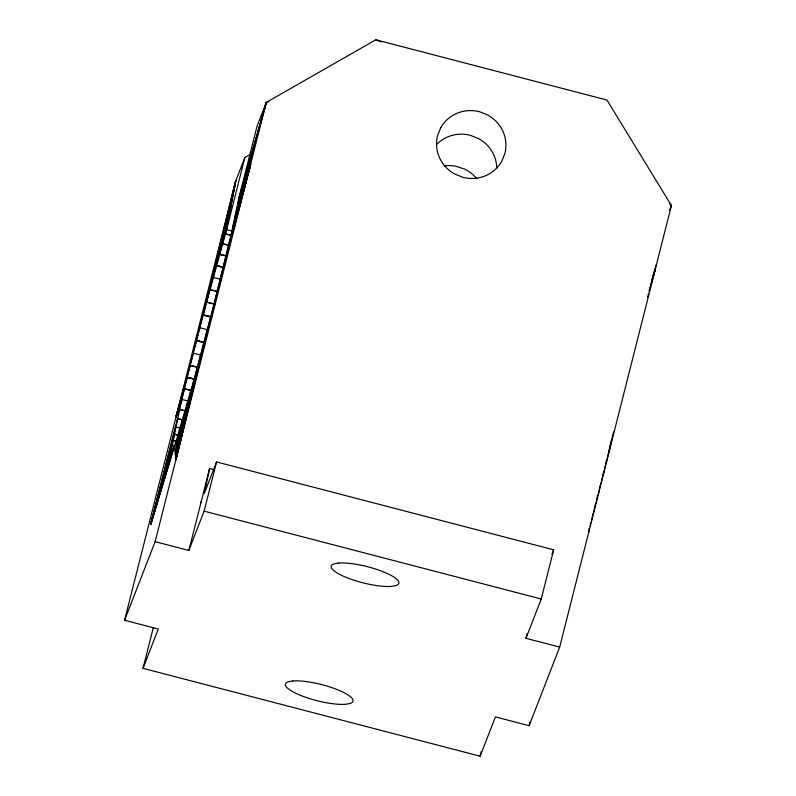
<?xml version="1.0" encoding="UTF-8"?>
<svg xmlns="http://www.w3.org/2000/svg" width="796" height="796" viewBox="0 0 796 796"><rect width="100%" height="100%" fill="white"/><g stroke="black" fill="none" stroke-linecap="round" stroke-linejoin="round"><path stroke-width="1.19" d="M268.66 101.808L266.282 102.425L236.332 211.239L250.581 164.474L217.059 292.202L175.886 459.66L175.976 441.422L193.965 379.782L213.845 304.808L230.82 235.875L238.84 198.234L257.118 125.997L266.282 102.425L375.841 39.8L606.94 100.037L671.416 205.517L559.678 647.098L529.131 725.693L495.41 716.898L480.137 756.2L143.021 668.332L153.339 627.537M588.781 532.106L588.96 528.594M175.976 441.422L174.364 446.218L175.886 459.66L177.866 435.492M590.214 526.415L590.622 522.783M244.889 157.449L235.725 181.02L196.582 340.539L176.185 416.338L177.498 418.626L150.733 524.355L170.991 453.173C184.463 377.652 206.423 303.694 226.611 229.696L244.889 157.449L250.252 154.384M210.552 317.594L175.886 459.66L180.025 428.477M591.906 519.728L592.821 513.599M207.209 330.43L175.886 459.66L182.433 420.427M593.856 512.027L595.119 504.714M649.198 291.336L655.964 265.108M143.021 668.332L158.295 629.039L124.584 620.253L235.725 181.02L226.611 229.696L232.601 231.258M203.846 343.175L175.886 459.66L185.05 411.452M596.055 503.351L597.647 494.963M231.387 235.447L225.387 233.885L235.725 181.02L203.219 314.927L211.557 317.385M598.463 493.838L600.164 485.371M200.493 355.742L175.886 459.66L187.866 401.622M228.571 245.297L222.572 243.735L235.725 181.02L206.582 302.172L214.99 304.361M214.393 469.7L209.597 468.446L204.353 493.381L216.572 461.949L553.688 549.817L541.24 599.01L525.967 638.302L559.678 647.098M601.03 483.689L603.308 472.804M603.686 473.182L606.552 459.939M197.189 367.971L175.886 459.66L190.841 391.025M226.79 256.203L219.587 254.322L235.725 181.02L209.935 289.615L217.139 291.485M606.333 462.705L611.119 441.064M608.88 452.665L613.497 432.069M175.886 459.66L193.965 379.782M235.725 181.02L213.238 277.366L220.442 279.247M124.584 620.253L155.14 541.658L266.282 102.425L238.84 198.234M155.14 541.658L188.851 550.444L209.597 468.446M188.851 550.444L204.124 511.141L216.572 461.949M480.137 756.2L481.351 751.404M525.967 638.302L527.181 633.507M529.131 725.693L530.037 722.091M178.901 435.362L174.095 434.109L150.733 524.355L174.364 446.218L150.733 524.355L175.647 426.885L180.433 428.218M176.433 441.213L172.831 440.278L150.733 524.355L173.05 449.81M220.154 279.903L250.581 164.474L234.78 218.462M223.109 267.993L250.581 164.474L232.939 226.701M225.885 256.611L250.581 164.474L230.82 235.875M228.462 245.884L250.581 164.474M197.537 367.105L190.274 365.444L176.185 416.338L179.607 409.472L185.647 410.885M647.546 297.286L648.531 293.714M237.596 205.079L266.282 102.425L238.541 200.035M170.961 451.79L150.733 524.355L172.036 452.188M649.128 291.047L650.123 287.525M650.79 285.177L655.118 269.914L653.178 275.655M651.685 281.655L655.118 269.914L651.407 281.515M191.746 390.617L184.543 388.737L176.185 416.338L181.966 399.473L187.965 401.035M651.556 281.605L655.118 269.914M200.403 503.56L201.298 501.241M669.665 210.005L671.416 205.517L669.526 203.935M551.946 554.305L553.688 549.817M206.582 302.172L215.059 304.102M211.696 316.848L203.219 314.927L211.627 317.116M203.726 342.638L196.582 340.539L205.05 342.459M209.935 289.615L217.199 291.276M223.616 267.655L216.472 265.565L223.726 267.247M194.582 379.025L187.319 377.364L176.185 416.338L193.378 353.135L200.572 355.016M219.587 254.322L226.84 256.014M222.572 243.735L228.611 245.148M182.344 419.771L177.498 418.626L182.304 419.88M225.387 233.885L231.407 235.337M173.667 449.79L171.259 449.153L173.667 449.78L171.259 449.153L150.733 524.355L171.886 445.302L174.294 445.929M216.472 265.565L223.676 267.446M199.876 327.753L208.283 329.942M196.582 340.539L204.98 342.728M190.274 365.444L197.478 367.324M194.523 379.234L187.319 377.364L194.473 379.443M179.607 409.472L185.607 411.035M204.124 511.141L541.24 599.01M172.831 440.278L176.433 441.253M174.095 434.109L178.881 435.432M184.543 388.737L191.697 390.806M375.841 39.8L381.652 41.999M444.367 165.916A34.855 33.82 21.2 0 1 455.66 166.195L464.327 168.981A34.855 33.82 21.2 0 1 476.794 178.682M437.024 144.106A34.855 33.82 21.2 0 1 470.366 135.31L478.814 138.703A34.855 33.82 21.2 0 1 496.784 168.105M440.825 127.559L437.521 135.748A34.855 33.82 21.2 0 0 454.496 173.936L462.934 177.329A34.855 33.82 21.2 0 0 501.649 161.508L504.953 153.32A34.855 33.82 21.2 0 0 487.978 115.121L479.54 111.729A34.855 33.82 21.2 0 0 440.825 127.559M338.599 563.061L334.031 563.906A34.855 8.368 14.2 0 0 347.553 577.946A34.855 8.368 14.2 0 0 391.493 586.393L396.06 585.548A34.855 8.368 14.2 0 0 382.538 571.498A34.855 8.368 14.2 0 0 338.599 563.061M292.769 680.958L288.202 681.794A34.855 8.368 14.2 0 0 301.724 695.843A34.855 8.368 14.2 0 0 345.663 704.281L350.23 703.435A34.855 8.368 14.2 0 0 336.708 689.396A34.855 8.368 14.2 0 0 292.769 680.958"/></g></svg>
